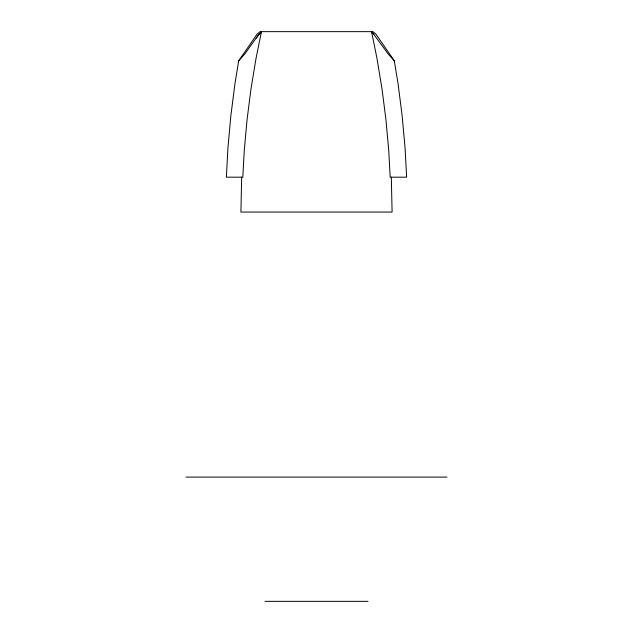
<?xml version="1.0" encoding="UTF-8"?>
<svg xmlns="http://www.w3.org/2000/svg" width="633" height="633" viewBox="0 0 633 633"><rect width="100%" height="100%" fill="white"/><g stroke="black" fill="none" stroke-linecap="round" stroke-linejoin="round"><path stroke-width="0.95" d="M260.479 31.65L261.215 32.766L256.009 58.481L250.984 88.952L247.068 119.582L244.275 150.338L242.811 177.177L226.353 177.177L227.967 147.552L230.895 115.412L234.985 83.398L238.712 60.76L257.212 33.968L260.179 31.65L372.821 31.65L375.788 33.968L394.288 60.76L398.015 83.398L402.105 115.412L405.033 147.552L406.647 177.177L390.189 177.177L388.725 150.338L385.932 119.582L382.016 88.952L376.991 58.481L371.785 32.766L372.521 31.65M241.679 177.177L240.904 212.055L392.096 212.055L391.321 177.177M238.712 60.76L244.836 53.955L259.063 33.968L261.215 32.766M256.286 38.138L259.49 33.968M371.785 32.766L373.937 33.968M186.007 477.1L446.993 477.1M264.958 601.35L368.042 601.35M394.288 60.76L388.164 53.955L373.51 33.968"/></g></svg>
